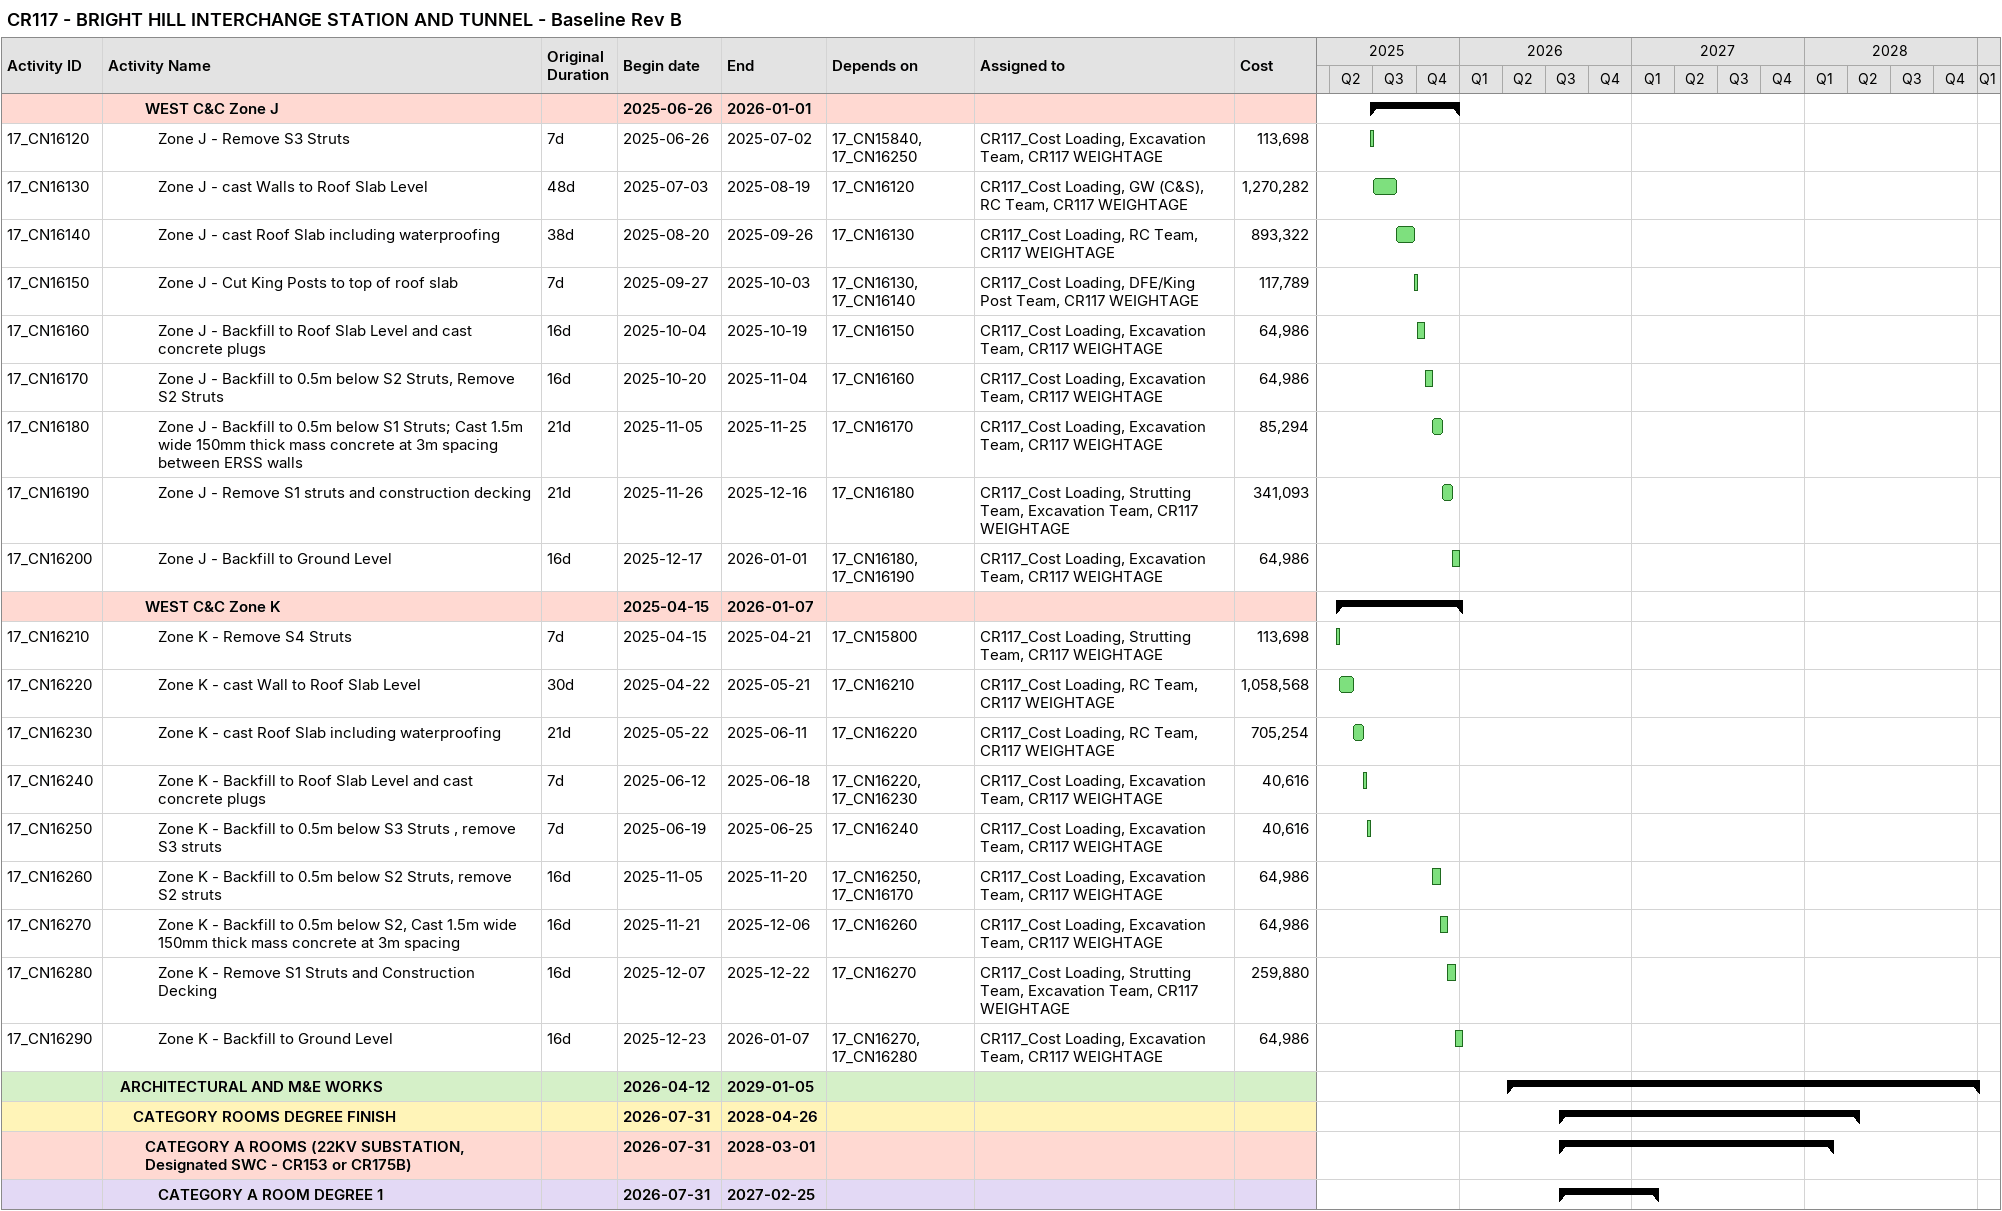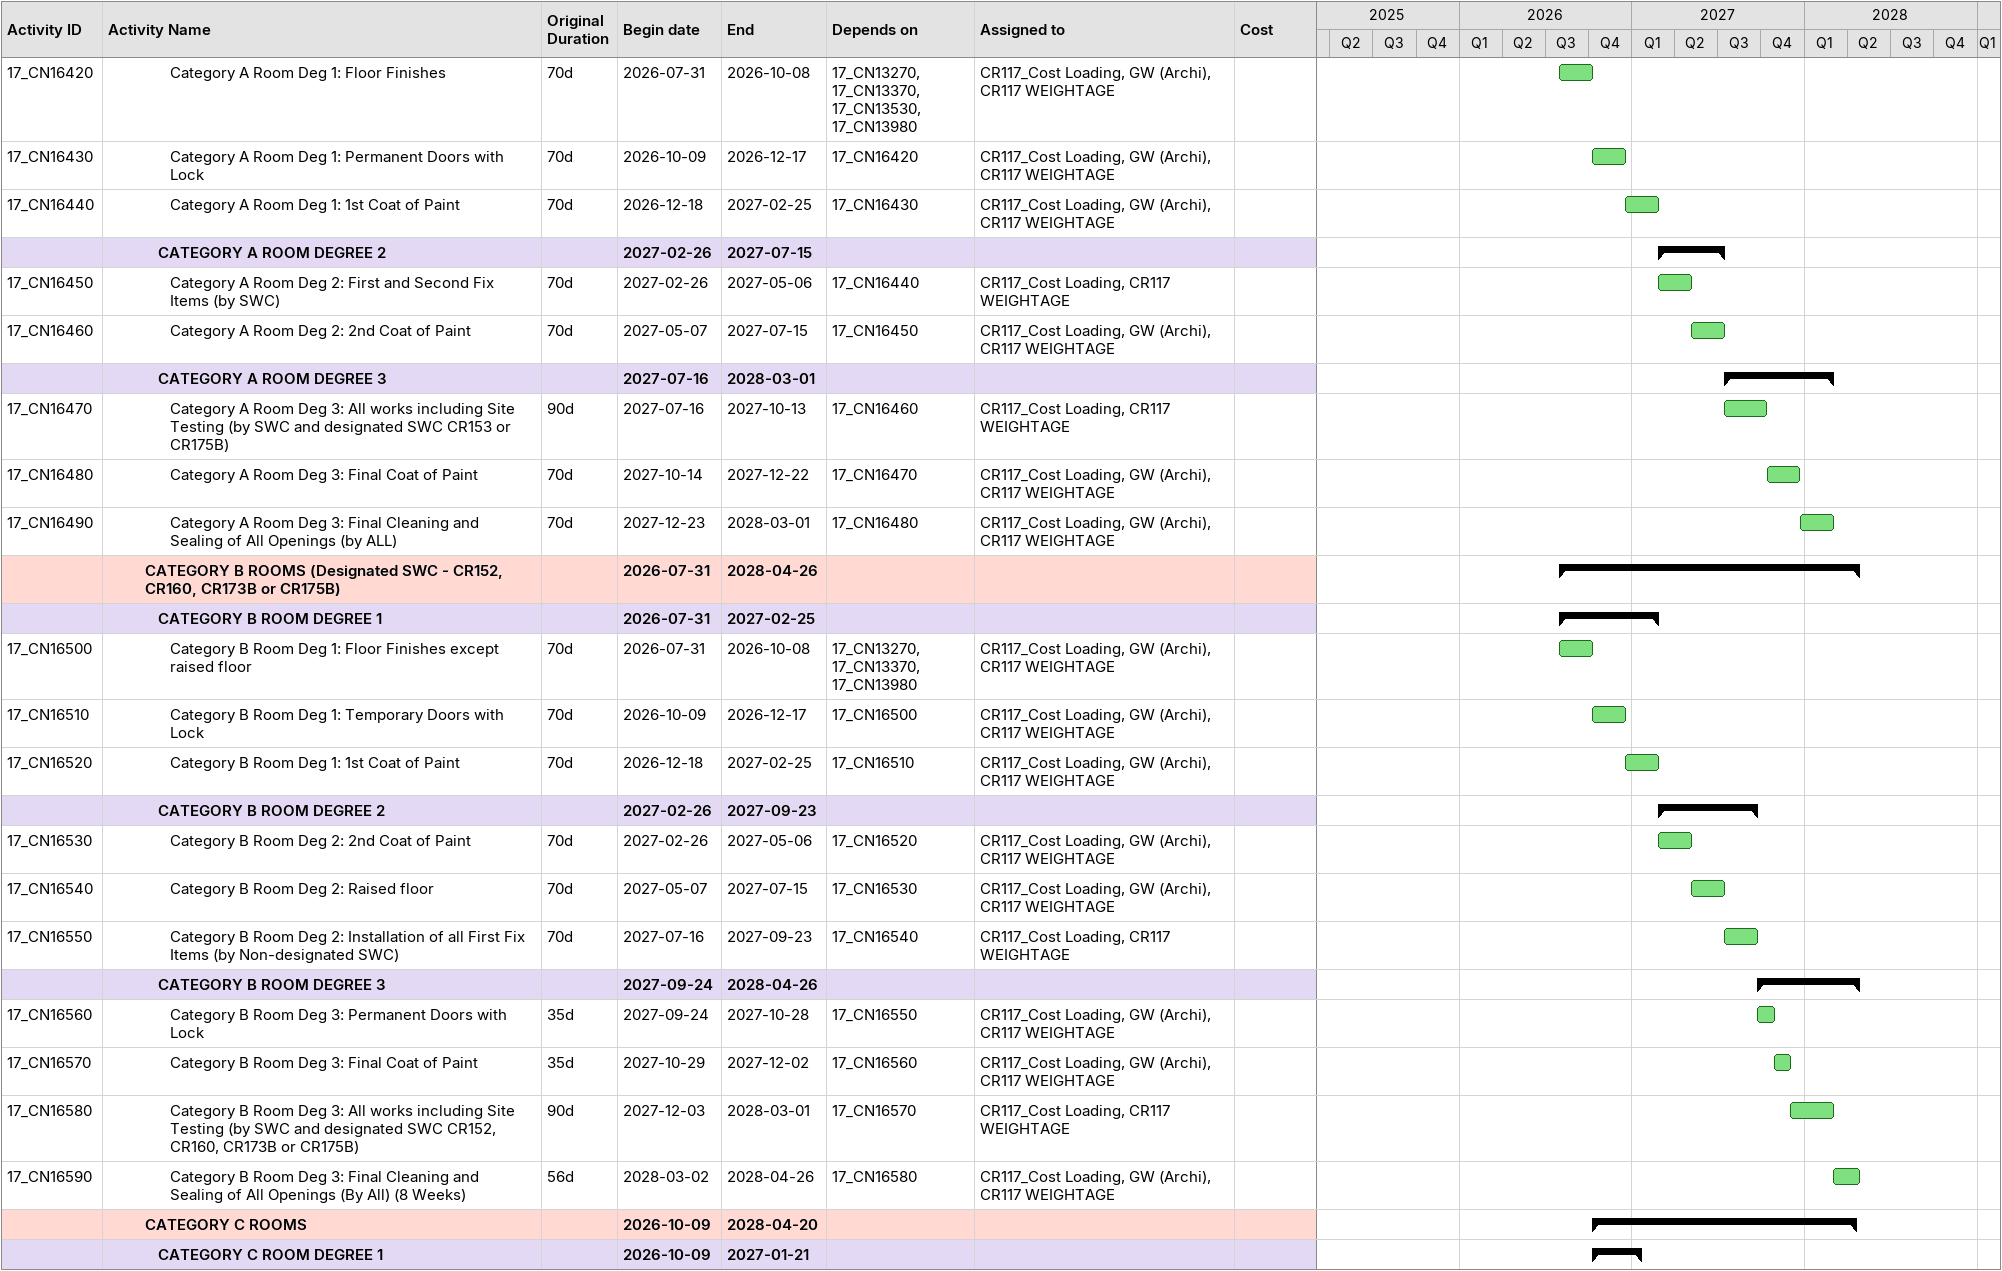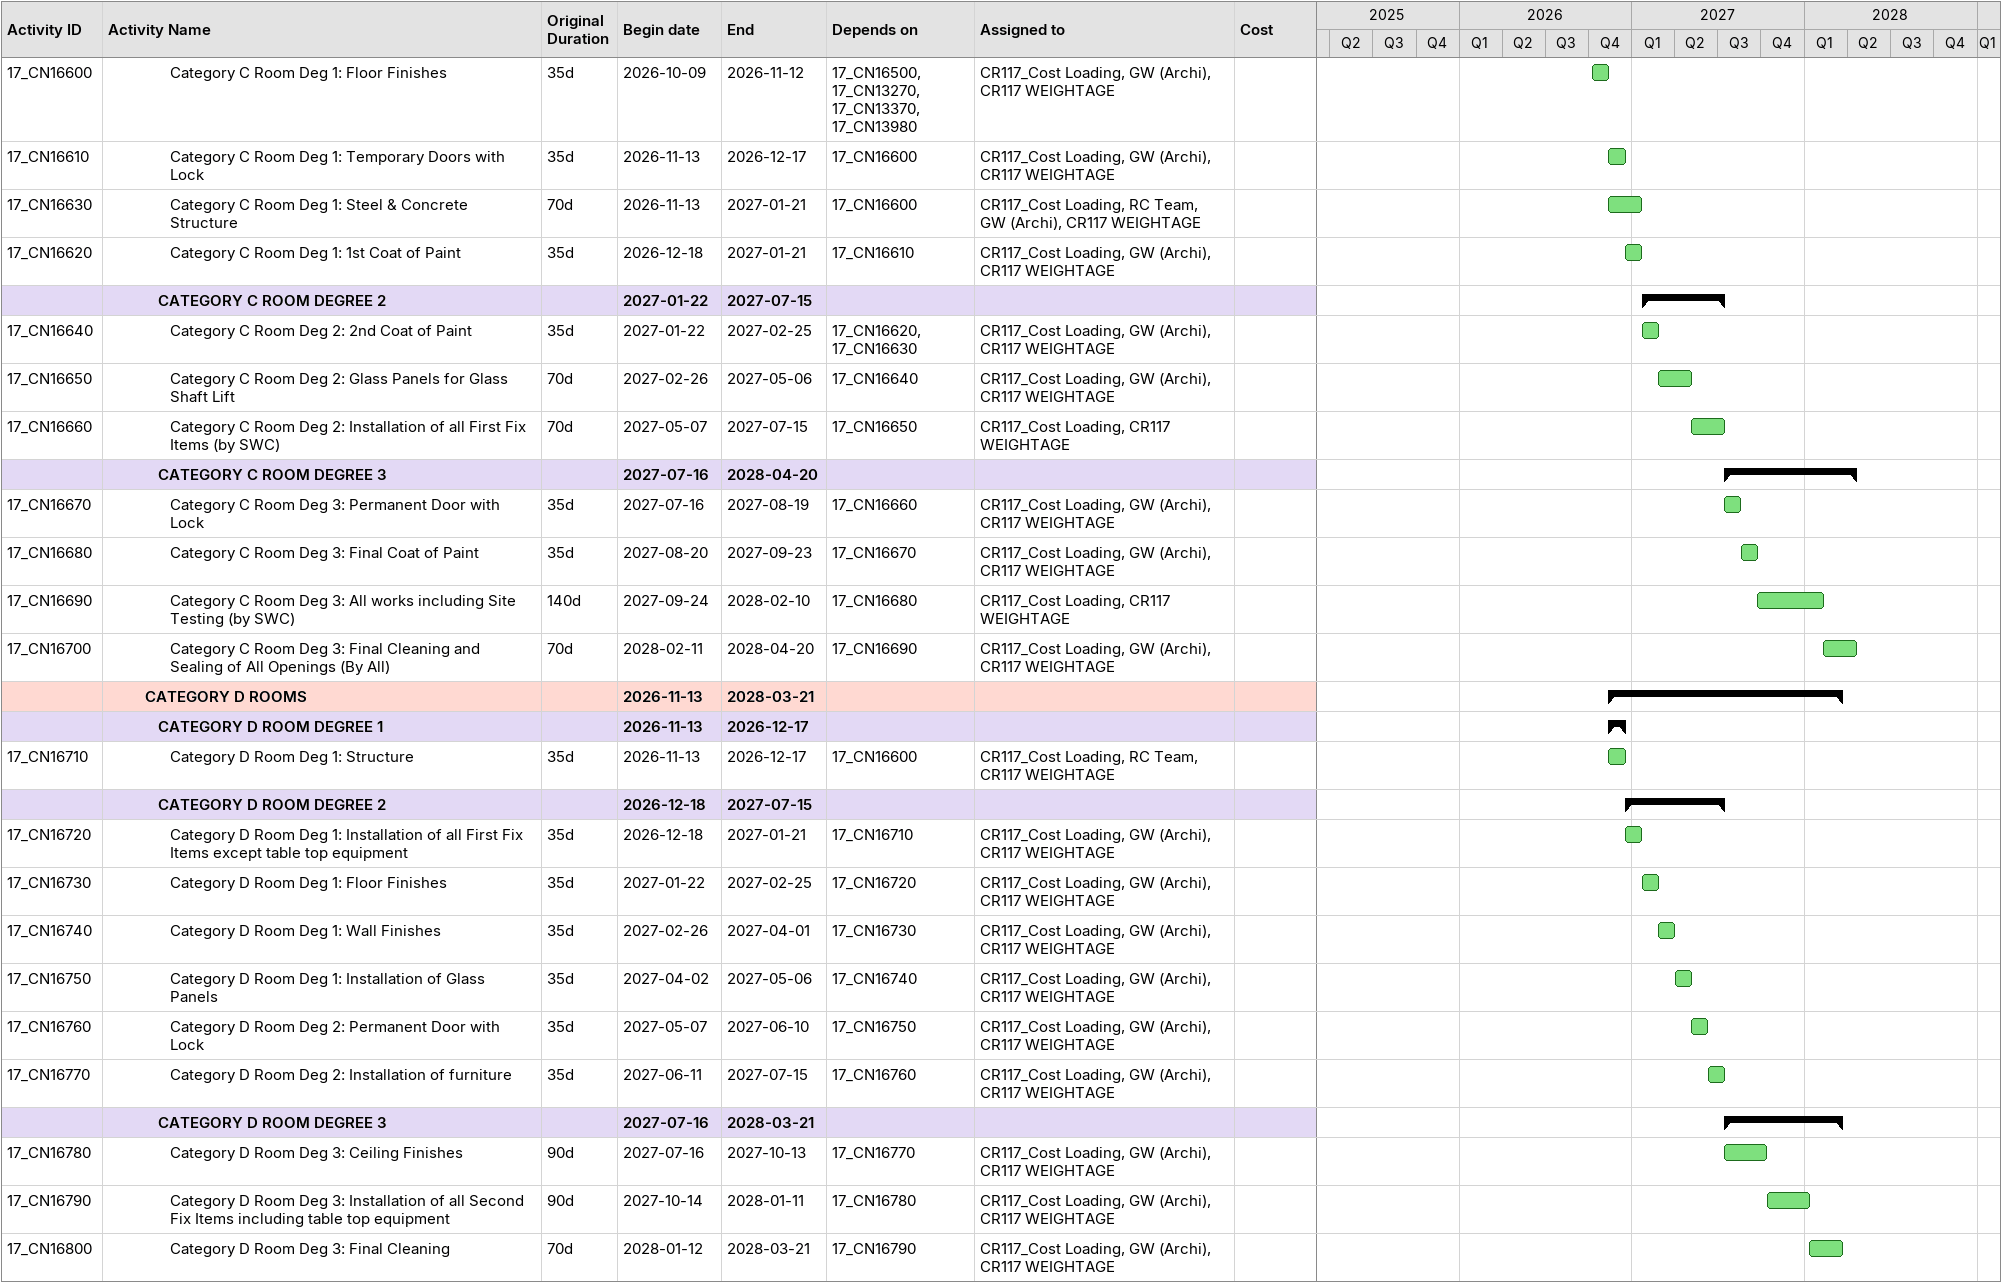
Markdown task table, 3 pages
CR117 - BRIGHT HILL INTERCHANGE STATION AND TUNNEL - Baseline Rev B

| ID | Level | Task | Original duration | Start | Finish | Predecessors | Resources | Cost |
|---|---|---|---|---|---|---|---|---|
|  | 4 | **WEST C&C Zone J** |  | 2025-06-26 | 2026-01-01 |  |  |  |
| 17_CN16120 | 5 | Zone J - Remove S3 Struts | 7d | 2025-06-26 | 2025-07-02 | 17_CN15840, 17_CN16250 | CR117_Cost Loading, Excavation Team, CR117 WEIGHTAGE | 113698 |
| 17_CN16130 | 5 | Zone J - cast Walls to Roof Slab Level | 48d | 2025-07-03 | 2025-08-19 | 17_CN16120 | CR117_Cost Loading, GW (C&S), RC Team, CR117 WEIGHTAGE | 1270282 |
| 17_CN16140 | 5 | Zone J - cast Roof Slab including waterproofing | 38d | 2025-08-20 | 2025-09-26 | 17_CN16130 | CR117_Cost Loading, RC Team, CR117 WEIGHTAGE | 893322 |
| 17_CN16150 | 5 | Zone J - Cut King Posts to top of roof slab | 7d | 2025-09-27 | 2025-10-03 | 17_CN16130, 17_CN16140 | CR117_Cost Loading, DFE/King Post Team, CR117 WEIGHTAGE | 117789 |
| 17_CN16160 | 5 | Zone J - Backfill to Roof Slab Level and cast concrete plugs | 16d | 2025-10-04 | 2025-10-19 | 17_CN16150 | CR117_Cost Loading, Excavation Team, CR117 WEIGHTAGE | 64986 |
| 17_CN16170 | 5 | Zone J - Backfill to 0.5m below S2 Struts, Remove S2 Struts | 16d | 2025-10-20 | 2025-11-04 | 17_CN16160 | CR117_Cost Loading, Excavation Team, CR117 WEIGHTAGE | 64986 |
| 17_CN16180 | 5 | Zone J - Backfill to 0.5m below S1 Struts; Cast 1.5m wide 150mm thick mass concrete at 3m spacing between ERSS walls | 21d | 2025-11-05 | 2025-11-25 | 17_CN16170 | CR117_Cost Loading, Excavation Team, CR117 WEIGHTAGE | 85294 |
| 17_CN16190 | 5 | Zone J - Remove S1 struts and construction decking | 21d | 2025-11-26 | 2025-12-16 | 17_CN16180 | CR117_Cost Loading, Strutting Team, Excavation Team, CR117 WEIGHTAGE | 341093 |
| 17_CN16200 | 5 | Zone J - Backfill to Ground Level | 16d | 2025-12-17 | 2026-01-01 | 17_CN16180, 17_CN16190 | CR117_Cost Loading, Excavation Team, CR117 WEIGHTAGE | 64986 |
|  | 4 | **WEST C&C Zone K** |  | 2025-04-15 | 2026-01-07 |  |  |  |
| 17_CN16210 | 5 | Zone K - Remove S4 Struts | 7d | 2025-04-15 | 2025-04-21 | 17_CN15800 | CR117_Cost Loading, Strutting Team, CR117 WEIGHTAGE | 113698 |
| 17_CN16220 | 5 | Zone K - cast Wall to Roof Slab Level | 30d | 2025-04-22 | 2025-05-21 | 17_CN16210 | CR117_Cost Loading, RC Team, CR117 WEIGHTAGE | 1058568 |
| 17_CN16230 | 5 | Zone K - cast Roof Slab including waterproofing | 21d | 2025-05-22 | 2025-06-11 | 17_CN16220 | CR117_Cost Loading, RC Team, CR117 WEIGHTAGE | 705254 |
| 17_CN16240 | 5 | Zone K - Backfill to Roof Slab Level and cast concrete plugs | 7d | 2025-06-12 | 2025-06-18 | 17_CN16220, 17_CN16230 | CR117_Cost Loading, Excavation Team, CR117 WEIGHTAGE | 40616 |
| 17_CN16250 | 5 | Zone K - Backfill to 0.5m below S3 Struts , remove S3 struts | 7d | 2025-06-19 | 2025-06-25 | 17_CN16240 | CR117_Cost Loading, Excavation Team, CR117 WEIGHTAGE | 40616 |
| 17_CN16260 | 5 | Zone K - Backfill to 0.5m below S2 Struts, remove S2 struts | 16d | 2025-11-05 | 2025-11-20 | 17_CN16250, 17_CN16170 | CR117_Cost Loading, Excavation Team, CR117 WEIGHTAGE | 64986 |
| 17_CN16270 | 5 | Zone K - Backfill to 0.5m below S2, Cast 1.5m wide 150mm thick mass concrete at 3m spacing | 16d | 2025-11-21 | 2025-12-06 | 17_CN16260 | CR117_Cost Loading, Excavation Team, CR117 WEIGHTAGE | 64986 |
| 17_CN16280 | 5 | Zone K - Remove S1 Struts and Construction Decking | 16d | 2025-12-07 | 2025-12-22 | 17_CN16270 | CR117_Cost Loading, Strutting Team, Excavation Team, CR117 WEIGHTAGE | 259880 |
| 17_CN16290 | 5 | Zone K - Backfill to Ground Level | 16d | 2025-12-23 | 2026-01-07 | 17_CN16270, 17_CN16280 | CR117_Cost Loading, Excavation Team, CR117 WEIGHTAGE | 64986 |
|  | 2 | **ARCHITECTURAL AND M&E WORKS** |  | 2026-04-12 | 2029-01-05 |  |  |  |
|  | 3 | **CATEGORY ROOMS DEGREE FINISH** |  | 2026-07-31 | 2028-04-26 |  |  |  |
|  | 4 | **CATEGORY A ROOMS (22KV SUBSTATION, Designated SWC - CR153 or CR175B)** |  | 2026-07-31 | 2028-03-01 |  |  |  |
|  | 5 | **CATEGORY A ROOM DEGREE 1** |  | 2026-07-31 | 2027-02-25 |  |  |  |
| 17_CN16420 | 6 | Category A Room Deg 1: Floor Finishes | 70d | 2026-07-31 | 2026-10-08 | 17_CN13270, 17_CN13370, 17_CN13530, 17_CN13980 | CR117_Cost Loading, GW (Archi), CR117 WEIGHTAGE |  |
| 17_CN16430 | 6 | Category A Room Deg 1: Permanent Doors with Lock | 70d | 2026-10-09 | 2026-12-17 | 17_CN16420 | CR117_Cost Loading, GW (Archi), CR117 WEIGHTAGE |  |
| 17_CN16440 | 6 | Category A Room Deg 1: 1st Coat of Paint | 70d | 2026-12-18 | 2027-02-25 | 17_CN16430 | CR117_Cost Loading, GW (Archi), CR117 WEIGHTAGE |  |
|  | 5 | **CATEGORY A ROOM DEGREE 2** |  | 2027-02-26 | 2027-07-15 |  |  |  |
| 17_CN16450 | 6 | Category A Room Deg 2: First and Second Fix Items (by SWC) | 70d | 2027-02-26 | 2027-05-06 | 17_CN16440 | CR117_Cost Loading, CR117 WEIGHTAGE |  |
| 17_CN16460 | 6 | Category A Room Deg 2: 2nd Coat of Paint | 70d | 2027-05-07 | 2027-07-15 | 17_CN16450 | CR117_Cost Loading, GW (Archi), CR117 WEIGHTAGE |  |
|  | 5 | **CATEGORY A ROOM DEGREE 3** |  | 2027-07-16 | 2028-03-01 |  |  |  |
| 17_CN16470 | 6 | Category A Room Deg 3: All works including Site Testing (by SWC and designated SWC CR153 or CR175B) | 90d | 2027-07-16 | 2027-10-13 | 17_CN16460 | CR117_Cost Loading, CR117 WEIGHTAGE |  |
| 17_CN16480 | 6 | Category A Room Deg 3: Final Coat of Paint | 70d | 2027-10-14 | 2027-12-22 | 17_CN16470 | CR117_Cost Loading, GW (Archi), CR117 WEIGHTAGE |  |
| 17_CN16490 | 6 | Category A Room Deg 3: Final Cleaning and Sealing of All Openings (by ALL) | 70d | 2027-12-23 | 2028-03-01 | 17_CN16480 | CR117_Cost Loading, GW (Archi), CR117 WEIGHTAGE |  |
|  | 4 | **CATEGORY B ROOMS (Designated SWC - CR152, CR160, CR173B or CR175B)** |  | 2026-07-31 | 2028-04-26 |  |  |  |
|  | 5 | **CATEGORY B ROOM DEGREE 1** |  | 2026-07-31 | 2027-02-25 |  |  |  |
| 17_CN16500 | 6 | Category B Room Deg 1: Floor Finishes except raised floor | 70d | 2026-07-31 | 2026-10-08 | 17_CN13270, 17_CN13370, 17_CN13980 | CR117_Cost Loading, GW (Archi), CR117 WEIGHTAGE |  |
| 17_CN16510 | 6 | Category B Room Deg 1: Temporary Doors with Lock | 70d | 2026-10-09 | 2026-12-17 | 17_CN16500 | CR117_Cost Loading, GW (Archi), CR117 WEIGHTAGE |  |
| 17_CN16520 | 6 | Category B Room Deg 1: 1st Coat of Paint | 70d | 2026-12-18 | 2027-02-25 | 17_CN16510 | CR117_Cost Loading, GW (Archi), CR117 WEIGHTAGE |  |
|  | 5 | **CATEGORY B ROOM DEGREE 2** |  | 2027-02-26 | 2027-09-23 |  |  |  |
| 17_CN16530 | 6 | Category B Room Deg 2: 2nd Coat of Paint | 70d | 2027-02-26 | 2027-05-06 | 17_CN16520 | CR117_Cost Loading, GW (Archi), CR117 WEIGHTAGE |  |
| 17_CN16540 | 6 | Category B Room Deg 2: Raised floor | 70d | 2027-05-07 | 2027-07-15 | 17_CN16530 | CR117_Cost Loading, GW (Archi), CR117 WEIGHTAGE |  |
| 17_CN16550 | 6 | Category B Room Deg 2: Installation of all First Fix Items (by Non-designated SWC) | 70d | 2027-07-16 | 2027-09-23 | 17_CN16540 | CR117_Cost Loading, CR117 WEIGHTAGE |  |
|  | 5 | **CATEGORY B ROOM DEGREE 3** |  | 2027-09-24 | 2028-04-26 |  |  |  |
| 17_CN16560 | 6 | Category B Room Deg 3: Permanent Doors with Lock | 35d | 2027-09-24 | 2027-10-28 | 17_CN16550 | CR117_Cost Loading, GW (Archi), CR117 WEIGHTAGE |  |
| 17_CN16570 | 6 | Category B Room Deg 3: Final Coat of Paint | 35d | 2027-10-29 | 2027-12-02 | 17_CN16560 | CR117_Cost Loading, GW (Archi), CR117 WEIGHTAGE |  |
| 17_CN16580 | 6 | Category B Room Deg 3: All works including Site Testing (by SWC and designated SWC CR152, CR160, CR173B or CR175B) | 90d | 2027-12-03 | 2028-03-01 | 17_CN16570 | CR117_Cost Loading, CR117 WEIGHTAGE |  |
| 17_CN16590 | 6 | Category B Room Deg 3: Final Cleaning and Sealing of All Openings (By All) (8 Weeks) | 56d | 2028-03-02 | 2028-04-26 | 17_CN16580 | CR117_Cost Loading, GW (Archi), CR117 WEIGHTAGE |  |
|  | 4 | **CATEGORY C ROOMS** |  | 2026-10-09 | 2028-04-20 |  |  |  |
|  | 5 | **CATEGORY C ROOM DEGREE 1** |  | 2026-10-09 | 2027-01-21 |  |  |  |
| 17_CN16600 | 6 | Category C Room Deg 1: Floor Finishes | 35d | 2026-10-09 | 2026-11-12 | 17_CN16500, 17_CN13270, 17_CN13370, 17_CN13980 | CR117_Cost Loading, GW (Archi), CR117 WEIGHTAGE |  |
| 17_CN16610 | 6 | Category C Room Deg 1: Temporary Doors with Lock | 35d | 2026-11-13 | 2026-12-17 | 17_CN16600 | CR117_Cost Loading, GW (Archi), CR117 WEIGHTAGE |  |
| 17_CN16630 | 6 | Category C Room Deg 1: Steel & Concrete Structure | 70d | 2026-11-13 | 2027-01-21 | 17_CN16600 | CR117_Cost Loading, RC Team, GW (Archi), CR117 WEIGHTAGE |  |
| 17_CN16620 | 6 | Category C Room Deg 1: 1st Coat of Paint | 35d | 2026-12-18 | 2027-01-21 | 17_CN16610 | CR117_Cost Loading, GW (Archi), CR117 WEIGHTAGE |  |
|  | 5 | **CATEGORY C ROOM DEGREE 2** |  | 2027-01-22 | 2027-07-15 |  |  |  |
| 17_CN16640 | 6 | Category C Room Deg 2: 2nd Coat of Paint | 35d | 2027-01-22 | 2027-02-25 | 17_CN16620, 17_CN16630 | CR117_Cost Loading, GW (Archi), CR117 WEIGHTAGE |  |
| 17_CN16650 | 6 | Category C Room Deg 2: Glass Panels for Glass Shaft Lift | 70d | 2027-02-26 | 2027-05-06 | 17_CN16640 | CR117_Cost Loading, GW (Archi), CR117 WEIGHTAGE |  |
| 17_CN16660 | 6 | Category C Room Deg 2: Installation of all First Fix Items (by SWC) | 70d | 2027-05-07 | 2027-07-15 | 17_CN16650 | CR117_Cost Loading, CR117 WEIGHTAGE |  |
|  | 5 | **CATEGORY C ROOM DEGREE 3** |  | 2027-07-16 | 2028-04-20 |  |  |  |
| 17_CN16670 | 6 | Category C Room Deg 3: Permanent Door with Lock | 35d | 2027-07-16 | 2027-08-19 | 17_CN16660 | CR117_Cost Loading, GW (Archi), CR117 WEIGHTAGE |  |
| 17_CN16680 | 6 | Category C Room Deg 3: Final Coat of Paint | 35d | 2027-08-20 | 2027-09-23 | 17_CN16670 | CR117_Cost Loading, GW (Archi), CR117 WEIGHTAGE |  |
| 17_CN16690 | 6 | Category C Room Deg 3: All works including Site Testing (by SWC) | 140d | 2027-09-24 | 2028-02-10 | 17_CN16680 | CR117_Cost Loading, CR117 WEIGHTAGE |  |
| 17_CN16700 | 6 | Category C Room Deg 3: Final Cleaning and Sealing of All Openings (By All) | 70d | 2028-02-11 | 2028-04-20 | 17_CN16690 | CR117_Cost Loading, GW (Archi), CR117 WEIGHTAGE |  |
|  | 4 | **CATEGORY D ROOMS** |  | 2026-11-13 | 2028-03-21 |  |  |  |
|  | 5 | **CATEGORY D ROOM DEGREE 1** |  | 2026-11-13 | 2026-12-17 |  |  |  |
| 17_CN16710 | 6 | Category D Room Deg 1: Structure | 35d | 2026-11-13 | 2026-12-17 | 17_CN16600 | CR117_Cost Loading, RC Team, CR117 WEIGHTAGE |  |
|  | 5 | **CATEGORY D ROOM DEGREE 2** |  | 2026-12-18 | 2027-07-15 |  |  |  |
| 17_CN16720 | 6 | Category D Room Deg 1: Installation of all First Fix Items except table top equipment | 35d | 2026-12-18 | 2027-01-21 | 17_CN16710 | CR117_Cost Loading, GW (Archi), CR117 WEIGHTAGE |  |
| 17_CN16730 | 6 | Category D Room Deg 1: Floor Finishes | 35d | 2027-01-22 | 2027-02-25 | 17_CN16720 | CR117_Cost Loading, GW (Archi), CR117 WEIGHTAGE |  |
| 17_CN16740 | 6 | Category D Room Deg 1: Wall Finishes | 35d | 2027-02-26 | 2027-04-01 | 17_CN16730 | CR117_Cost Loading, GW (Archi), CR117 WEIGHTAGE |  |
| 17_CN16750 | 6 | Category D Room Deg 1: Installation of Glass Panels | 35d | 2027-04-02 | 2027-05-06 | 17_CN16740 | CR117_Cost Loading, GW (Archi), CR117 WEIGHTAGE |  |
| 17_CN16760 | 6 | Category D Room Deg 2: Permanent Door with Lock | 35d | 2027-05-07 | 2027-06-10 | 17_CN16750 | CR117_Cost Loading, GW (Archi), CR117 WEIGHTAGE |  |
| 17_CN16770 | 6 | Category D Room Deg 2: Installation of furniture | 35d | 2027-06-11 | 2027-07-15 | 17_CN16760 | CR117_Cost Loading, GW (Archi), CR117 WEIGHTAGE |  |
|  | 5 | **CATEGORY D ROOM DEGREE 3** |  | 2027-07-16 | 2028-03-21 |  |  |  |
| 17_CN16780 | 6 | Category D Room Deg 3: Ceiling Finishes | 90d | 2027-07-16 | 2027-10-13 | 17_CN16770 | CR117_Cost Loading, GW (Archi), CR117 WEIGHTAGE |  |
| 17_CN16790 | 6 | Category D Room Deg 3: Installation of all Second Fix Items including table top equipment | 90d | 2027-10-14 | 2028-01-11 | 17_CN16780 | CR117_Cost Loading, GW (Archi), CR117 WEIGHTAGE |  |
| 17_CN16800 | 6 | Category D Room Deg 3: Final Cleaning | 70d | 2028-01-12 | 2028-03-21 | 17_CN16790 | CR117_Cost Loading, GW (Archi), CR117 WEIGHTAGE |  |
